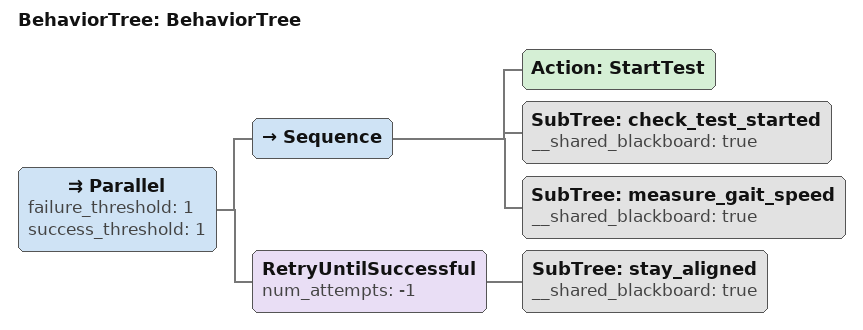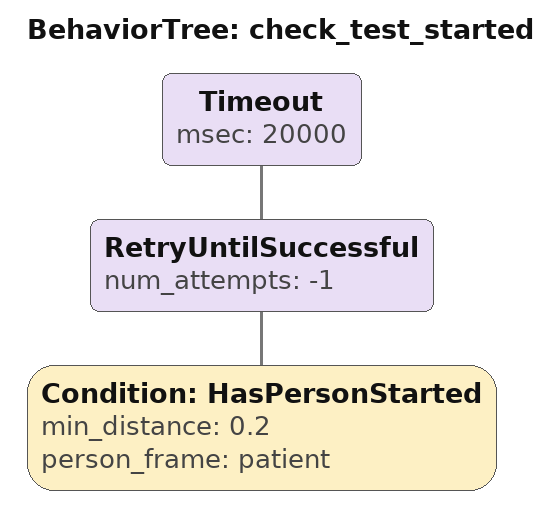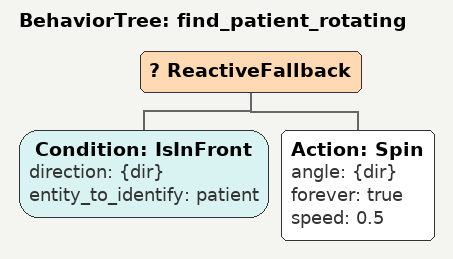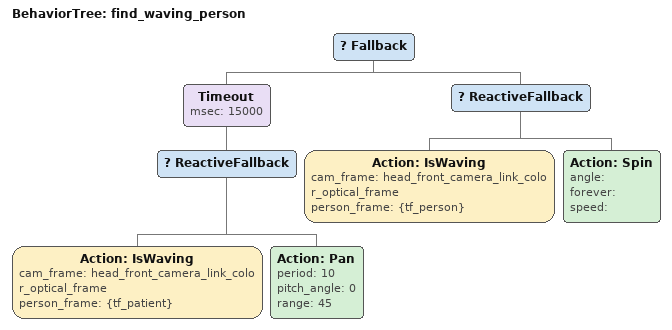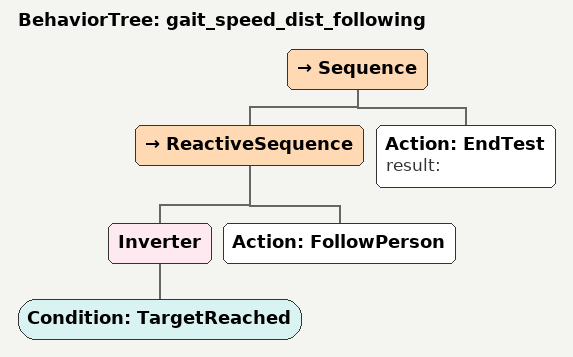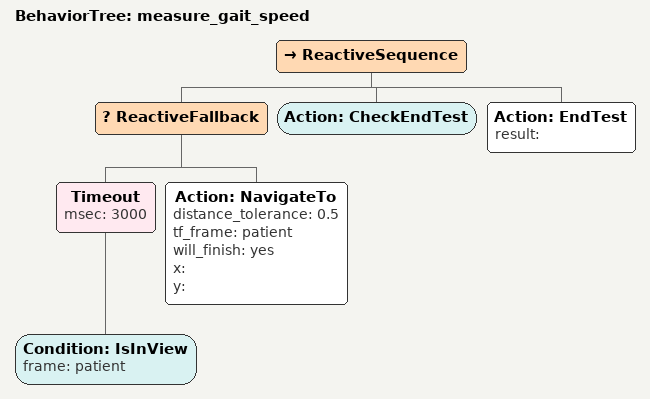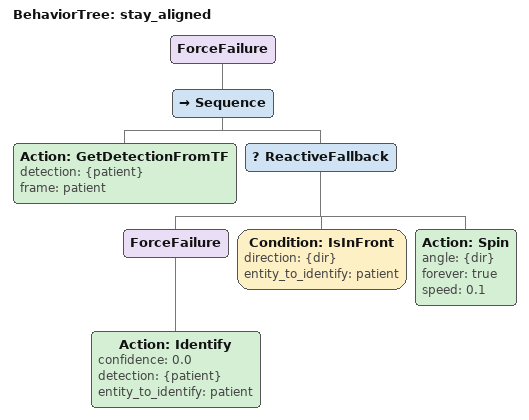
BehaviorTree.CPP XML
<?xml version="1.0"?>
<root main_tree_to_execute="BehaviorTree">
    <BehaviorTree ID="BehaviorTree">
        <Parallel failure_threshold="1" success_threshold="1">
            <Sequence>
                <Action ID="StartTest"/>
                <SubTree ID="check_test_started" __shared_blackboard="true"/>
                <SubTree ID="measure_gait_speed" __shared_blackboard="true"/>
            </Sequence>
            <RetryUntilSuccessful num_attempts="-1">
                <SubTree ID="stay_aligned" __shared_blackboard="true"/>
            </RetryUntilSuccessful>
        </Parallel>
    </BehaviorTree>
    <BehaviorTree ID="check_test_started">
        <Timeout msec="20000">
            <RetryUntilSuccessful num_attempts="-1">
                <Condition ID="HasPersonStarted" min_distance="0.2" person_frame="patient"/>
            </RetryUntilSuccessful>
        </Timeout>
    </BehaviorTree>
    <BehaviorTree ID="find_patient_rotating">
        <ReactiveFallback>
            <Condition ID="IsInFront" direction="{dir}" entity_to_identify="patient"/>
            <Action ID="Spin" angle="{dir}" forever="true" speed="0.5"/>
        </ReactiveFallback>
    </BehaviorTree>
    <BehaviorTree ID="find_waving_person">
        <Fallback>
            <Timeout msec="15000">
                <ReactiveFallback>
                    <Action ID="IsWaving" cam_frame="head_front_camera_link_color_optical_frame" person_frame="{tf_patient}"/>
                    <Action ID="Pan" period="10" pitch_angle="0" range="45"/>
                </ReactiveFallback>
            </Timeout>
            <ReactiveFallback>
                <Action ID="IsWaving" cam_frame="head_front_camera_link_color_optical_frame" person_frame="{tf_person}"/>
                <Action ID="Spin" angle="" forever="" speed=""/>
            </ReactiveFallback>
        </Fallback>
    </BehaviorTree>
    <BehaviorTree ID="gait_speed_dist_following">
        <Sequence>
            <ReactiveSequence>
                <Inverter>
                    <Condition ID="TargetReached"/>
                </Inverter>
                <Action ID="FollowPerson"/>
            </ReactiveSequence>
            <Action ID="EndTest" result=""/>
        </Sequence>
    </BehaviorTree>
    <BehaviorTree ID="measure_gait_speed">
        <ReactiveSequence>
            <ReactiveFallback>
                <Timeout msec="3000">
                    <Condition ID="IsInView" frame="patient"/>
                </Timeout>
                <Action ID="NavigateTo" distance_tolerance="0.5" tf_frame="patient" will_finish="yes" x="" y=""/>
            </ReactiveFallback>
            <Action ID="CheckEndTest"/>
            <Action ID="EndTest" result=""/>
        </ReactiveSequence>
    </BehaviorTree>
    <BehaviorTree ID="stay_aligned">
        <ForceFailure>
            <Sequence>
                <Action ID="GetDetectionFromTF" detection="{patient}" frame="patient"/>
                <ReactiveFallback>
                    <ForceFailure>
                        <Action ID="Identify" confidence="0.0" detection="{patient}" entity_to_identify="patient"/>
                    </ForceFailure>
                    <Condition ID="IsInFront" direction="{dir}" entity_to_identify="patient"/>
                    <Action ID="Spin" angle="{dir}" forever="true" speed="0.1"/>
                </ReactiveFallback>
            </Sequence>
        </ForceFailure>
    </BehaviorTree>
</root>
